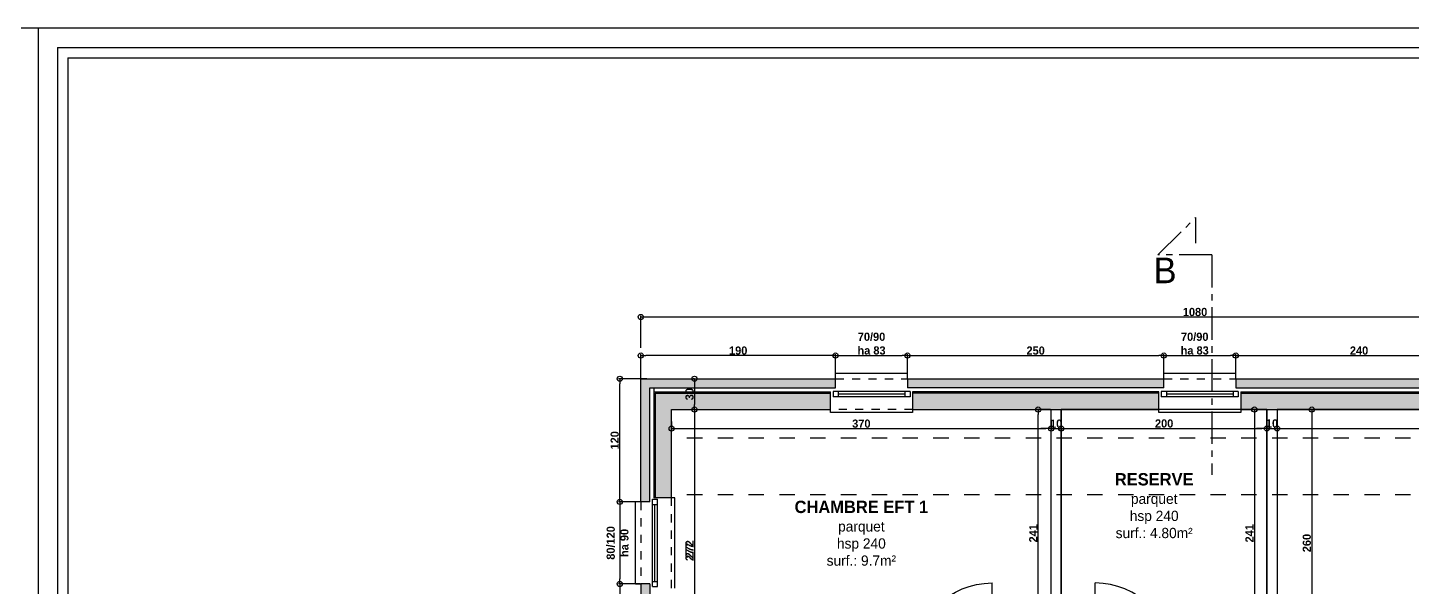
# Model space of a CAD drawing. Header units: millimetres. Extents: x -44462 to 306987, y -116160 to 12874.
# Drawn here: x -8927 to -7578, y -55968 to -55423 of the extents above; entities that cross this region are included whole.
import ezdxf

# ---------------------------------------------------------------- set-up
doc = ezdxf.new("R2010")
doc.units = ezdxf.units.MM
doc.header["$PDMODE"] = 35
doc.header["$PDSIZE"] = 10
doc.linetypes.add('AXES', pattern=[50.8, 31.75, -6.35, 6.35, -6.35])
doc.linetypes.add('TRAIT_4', pattern=[20, 10, -10])
for name, color, linetype in [('AVP_HACHURES', 8, 'Continuous'), ('BLANC', 7, 'Continuous'), ('chassis fen.portes', 1, 'Continuous'), ('COTES', 1, 'Continuous'), ('COULEUR 8', 8, 'Continuous'), ('CYAN', 4, 'Continuous'), ('JAUNE', 2, 'Continuous'), ('MURS', 7, 'Continuous'), ('ROUGE', 1, 'Continuous'), ('TEXTE', 1, 'Continuous')]:
    doc.layers.add(name, color=color, linetype=linetype)
doc.layers.add('SURFACE', color=5, linetype='Continuous', plot=False)
doc.styles.add('century', font='GOTHIC.TTF', dxfattribs={"height": 12})
doc.styles.add('CENTURY GOTHIC', font='GOTHIC.TTF')
doc.styles.add('Century Gothic Gras', font='GOTHICB.TTF')
doc.dimstyles.new('1-50', dxfattribs={"dimtxt": 8, "dimasz": 5, "dimexe": 1.25, "dimexo": 0.625, "dimtad": 1, "dimdec": 0, "dimtxsty": 'Century Gothic Gras', "dimblk": 'ORIGIN', "dimcen": 5, "dimclrd": 8, "dimclre": 5, "dimclrt": 6, "dimadec": 0, "dimazin": 0, "dimtfac": 1, "dimtdec": 0, "dimtmove": 0, "dimatfit": 3, "dimfxl": 0, "dimarcsym": 0})

# ---------------------------------------------------------------- blocks, each defined once
blk = doc.blocks.new('_Origin')
at = {"color": 0, "linetype": 'Continuous', "lineweight": -2}
blk.add_line((0, 0), (-1, 0), dxfattribs=at)
blk.add_circle((0, 0), 0.5, dxfattribs=at)
blk = doc.blocks.new('*D284')
at = {"layer": 'COTES', "color": 5, "lineweight": -2}
for p, q in [((-7930.4, -55805.2), (-7930.4, -55815)), ((-7920.4, -55805.2), (-7920.4, -55815))]:
    blk.add_line(p, q, dxfattribs=at)
at = {"layer": 'COTES', "color": 8, "lineweight": -2}
for p, q in [((-7935.4, -55813.8), (-7940.4, -55813.8)), ((-7930.4, -55813.8), (-7920.4, -55813.8)), ((-7915.4, -55813.8), (-7910.4, -55813.8))]:
    blk.add_line(p, q, dxfattribs=at)
at = {"layer": 'Defpoints', "color": 0}
for p in [(-7930.4, -55804.6), (-7920.4, -55804.6), (-7920.4, -55813.8)]:
    blk.add_point(p, dxfattribs=at)
at = {"layer": 'COTES', "color": 8, "lineweight": -2, "xscale": 5, "yscale": 5, "zscale": 5}
blk.add_blockref('_Origin', (-7930.4, -55813.8), dxfattribs=at)
at = {"layer": 'COTES', "color": 8, "lineweight": -2, "xscale": 5, "yscale": 5, "zscale": 5, "rotation": 180}
blk.add_blockref('_Origin', (-7920.4, -55813.8), dxfattribs=at)
at = {"layer": 'COTES', "color": 6, "insert": (-7925.4, -55809), "char_height": 8, "attachment_point": 5, "style": 'Century Gothic Gras'}
blk.add_mtext('10', dxfattribs=at)
blk = doc.blocks.new('*D285')
at = {"layer": 'COTES', "color": 5, "lineweight": -2}
for p, q in [((-7720.1, -55802.1), (-7720.1, -55814.9)), ((-7710.1, -55802.1), (-7710.1, -55814.9))]:
    blk.add_line(p, q, dxfattribs=at)
at = {"layer": 'COTES', "color": 8, "lineweight": -2}
for p, q in [((-7725.1, -55813.7), (-7730.1, -55813.7)), ((-7720.1, -55813.7), (-7710.1, -55813.7)), ((-7705.1, -55813.7), (-7700.1, -55813.7))]:
    blk.add_line(p, q, dxfattribs=at)
at = {"layer": 'Defpoints', "color": 0}
for p in [(-7720.1, -55801.4), (-7710.1, -55801.4), (-7710.1, -55813.7)]:
    blk.add_point(p, dxfattribs=at)
at = {"layer": 'COTES', "color": 8, "lineweight": -2, "xscale": 5, "yscale": 5, "zscale": 5}
blk.add_blockref('_Origin', (-7720.1, -55813.7), dxfattribs=at)
at = {"layer": 'COTES', "color": 8, "lineweight": -2, "xscale": 5, "yscale": 5, "zscale": 5, "rotation": 180}
blk.add_blockref('_Origin', (-7710.1, -55813.7), dxfattribs=at)
at = {"layer": 'COTES', "color": 6, "insert": (-7715.1, -55808.8), "char_height": 8, "attachment_point": 5, "style": 'Century Gothic Gras'}
blk.add_mtext('10', dxfattribs=at)
blk = doc.blocks.new('*D286')
at = {"layer": 'COTES', "color": 5, "lineweight": -2}
for p, q in [((-8285, -55795.2), (-8276.6, -55795.2)), ((-8285, -56067.6), (-8276.6, -56067.6))]:
    blk.add_line(p, q, dxfattribs=at)
at = {"layer": 'COTES', "color": 8, "lineweight": -2}
blk.add_line((-8277.8, -55800.2), (-8277.8, -56062.6), dxfattribs=at)
at = {"layer": 'Defpoints', "color": 0}
for p in [(-8285.6, -55795.2), (-8285.6, -56067.6), (-8277.8, -56067.6)]:
    blk.add_point(p, dxfattribs=at)
at = {"layer": 'COTES', "color": 8, "lineweight": -2, "xscale": 5, "yscale": 5, "zscale": 5}
for p, rotation in [((-8277.8, -55795.2), 90), ((-8277.8, -56067.6), 270)]:
    blk.add_blockref('_Origin', p, dxfattribs=dict(at, rotation=rotation))
at = {"layer": 'COTES', "color": 6, "insert": (-8282.6, -55931.4), "char_height": 8, "attachment_point": 5, "rotation": 90, "style": 'Century Gothic Gras'}
blk.add_mtext('272', dxfattribs=at)
blk = doc.blocks.new('A$C1BC9630A')
at = {"color": 2}
blk.add_line((-3.5, 3.5), (-3.5, 96.5), dxfattribs=at)
at = {"color": 1}
blk.add_line((-3.5, 3.5), (-96.5, 3.5), dxfattribs=at)
at = {"color": 2}
blk.add_arc((-3.5, 3.5), 93, 90, 180, dxfattribs=at)
blk = doc.blocks.new('*D267')
at = {"layer": 'COTES', "color": 5, "lineweight": -2}
for p, q in [((-8330.7, -55885.2), (-8351.9, -55885.2)), ((-8330.7, -55965.2), (-8351.9, -55965.2))]:
    blk.add_line(p, q, dxfattribs=at)
at = {"layer": 'COTES', "color": 8, "lineweight": -2}
blk.add_line((-8350.6, -55890.2), (-8350.6, -55960.2), dxfattribs=at)
at = {"layer": 'Defpoints', "color": 0}
for p in [(-8330.1, -55885.2), (-8350.6, -55965.2), (-8330.1, -55965.2)]:
    blk.add_point(p, dxfattribs=at)
at = {"layer": 'COTES', "color": 8, "lineweight": -2, "xscale": 5, "yscale": 5, "zscale": 5}
for p, rotation in [((-8350.6, -55885.2), 90), ((-8350.6, -55965.2), 270)]:
    blk.add_blockref('_Origin', p, dxfattribs=dict(at, rotation=rotation))
at = {"layer": 'COTES', "color": 6, "insert": (-8352.7, -55925.2), "char_height": 8, "attachment_point": 5, "rotation": 90, "style": 'Century Gothic Gras'}
blk.add_mtext('80/120\\Pha 90', dxfattribs=at)
blk = doc.blocks.new('*D403')
at = {"layer": 'COTES', "color": 5, "lineweight": -2}
for p, q in [((-8070.3, -55764.6), (-8070.3, -55741.4)), ((-7820.5, -55764.6), (-7820.5, -55741.4))]:
    blk.add_line(p, q, dxfattribs=at)
at = {"layer": 'COTES', "color": 8, "lineweight": -2}
blk.add_line((-8065.3, -55742.6), (-7825.5, -55742.6), dxfattribs=at)
at = {"layer": 'Defpoints', "color": 0}
for p in [(-7820.5, -55742.6), (-8070.3, -55765.2), (-7820.5, -55765.2)]:
    blk.add_point(p, dxfattribs=at)
at = {"layer": 'COTES', "color": 8, "lineweight": -2, "xscale": 5, "yscale": 5, "zscale": 5, "rotation": 180}
blk.add_blockref('_Origin', (-8070.3, -55742.6), dxfattribs=at)
at = {"layer": 'COTES', "color": 8, "lineweight": -2, "xscale": 5, "yscale": 5, "zscale": 5}
blk.add_blockref('_Origin', (-7820.5, -55742.6), dxfattribs=at)
at = {"layer": 'COTES', "color": 6, "insert": (-7945.4, -55737.8), "char_height": 8, "attachment_point": 5, "style": 'Century Gothic Gras'}
blk.add_mtext('250', dxfattribs=at)
blk = doc.blocks.new('*D404')
at = {"layer": 'COTES', "color": 5, "lineweight": -2}
for p, q in [((-8330.7, -55965.2), (-8351.9, -55965.2)), ((-8335.7, -56275.2), (-8351.9, -56275.2))]:
    blk.add_line(p, q, dxfattribs=at)
at = {"layer": 'COTES', "color": 8, "lineweight": -2}
blk.add_line((-8350.6, -55970.2), (-8350.6, -56270.2), dxfattribs=at)
at = {"layer": 'Defpoints', "color": 0}
for p in [(-8330.1, -55965.2), (-8350.6, -56275.2), (-8335.1, -56275.2)]:
    blk.add_point(p, dxfattribs=at)
at = {"layer": 'COTES', "color": 8, "lineweight": -2, "xscale": 5, "yscale": 5, "zscale": 5}
for p, rotation in [((-8350.6, -55965.2), 90), ((-8350.6, -56275.2), 270)]:
    blk.add_blockref('_Origin', p, dxfattribs=dict(at, rotation=rotation))
at = {"layer": 'COTES', "color": 6, "insert": (-8355.5, -56120.2), "char_height": 8, "attachment_point": 5, "rotation": 90, "style": 'Century Gothic Gras'}
blk.add_mtext('310', dxfattribs=at)
blk = doc.blocks.new('*D407')
at = {"layer": 'COTES', "color": 5, "lineweight": -2}
for p, q in [((-7750.5, -55764.6), (-7750.5, -55741.4)), ((-7510.1, -55764.6), (-7510.1, -55741.4))]:
    blk.add_line(p, q, dxfattribs=at)
at = {"layer": 'COTES', "color": 8, "lineweight": -2}
blk.add_line((-7745.5, -55742.6), (-7515.1, -55742.6), dxfattribs=at)
at = {"layer": 'Defpoints', "color": 0}
for p in [(-7510.1, -55742.6), (-7750.5, -55765.2), (-7510.1, -55765.2)]:
    blk.add_point(p, dxfattribs=at)
at = {"layer": 'COTES', "color": 8, "lineweight": -2, "xscale": 5, "yscale": 5, "zscale": 5, "rotation": 180}
blk.add_blockref('_Origin', (-7750.5, -55742.6), dxfattribs=at)
at = {"layer": 'COTES', "color": 8, "lineweight": -2, "xscale": 5, "yscale": 5, "zscale": 5}
blk.add_blockref('_Origin', (-7510.1, -55742.6), dxfattribs=at)
at = {"layer": 'COTES', "color": 6, "insert": (-7630.3, -55737.8), "char_height": 8, "attachment_point": 5, "style": 'Century Gothic Gras'}
blk.add_mtext('240', dxfattribs=at)
blk = doc.blocks.new('*D408')
at = {"layer": 'COTES', "color": 5, "lineweight": -2}
for p, q in [((-7820.5, -55764.6), (-7820.5, -55741.4)), ((-7750.5, -55764.6), (-7750.5, -55741.4))]:
    blk.add_line(p, q, dxfattribs=at)
at = {"layer": 'COTES', "color": 8, "lineweight": -2}
blk.add_line((-7815.5, -55742.6), (-7755.5, -55742.6), dxfattribs=at)
at = {"layer": 'Defpoints', "color": 0}
for p in [(-7750.5, -55742.6), (-7820.5, -55765.2), (-7750.5, -55765.2)]:
    blk.add_point(p, dxfattribs=at)
at = {"layer": 'COTES', "color": 8, "lineweight": -2, "xscale": 5, "yscale": 5, "zscale": 5, "rotation": 180}
blk.add_blockref('_Origin', (-7820.5, -55742.6), dxfattribs=at)
at = {"layer": 'COTES', "color": 8, "lineweight": -2, "xscale": 5, "yscale": 5, "zscale": 5}
blk.add_blockref('_Origin', (-7750.5, -55742.6), dxfattribs=at)
at = {"layer": 'COTES', "color": 6, "insert": (-7790.4, -55731), "char_height": 8, "attachment_point": 5, "style": 'Century Gothic Gras'}
blk.add_mtext('70/90\\Pha 83', dxfattribs=at)
blk = doc.blocks.new('*D265')
at = {"layer": 'COTES', "color": 5, "lineweight": -2}
for p, q in [((-8330.1, -55764.6), (-8330.1, -55741.4)), ((-8140.3, -55769), (-8140.3, -55741.4))]:
    blk.add_line(p, q, dxfattribs=at)
at = {"layer": 'COTES', "color": 8, "lineweight": -2}
blk.add_line((-8145.3, -55742.6), (-8325.1, -55742.6), dxfattribs=at)
at = {"layer": 'Defpoints', "color": 0}
for p in [(-8330.1, -55742.6), (-8330.1, -55765.2), (-8140.3, -55769.6)]:
    blk.add_point(p, dxfattribs=at)
at = {"layer": 'COTES', "color": 8, "lineweight": -2, "xscale": 5, "yscale": 5, "zscale": 5, "rotation": 180}
blk.add_blockref('_Origin', (-8330.1, -55742.6), dxfattribs=at)
at = {"layer": 'COTES', "color": 8, "lineweight": -2, "xscale": 5, "yscale": 5, "zscale": 5}
blk.add_blockref('_Origin', (-8140.3, -55742.6), dxfattribs=at)
at = {"layer": 'COTES', "color": 6, "insert": (-8235.2, -55737.8), "char_height": 8, "attachment_point": 5, "style": 'Century Gothic Gras'}
blk.add_mtext('190', dxfattribs=at)
blk = doc.blocks.new('*D237')
at = {"layer": 'COTES', "color": 5, "lineweight": -2}
for p, q in [((-8277.8, -55765.2), (-8279.1, -55765.2)), ((-8277.8, -55795.2), (-8279.1, -55795.2))]:
    blk.add_line(p, q, dxfattribs=at)
at = {"layer": 'COTES', "color": 8, "lineweight": -2}
blk.add_line((-8277.8, -55770.2), (-8277.8, -55790.2), dxfattribs=at)
at = {"layer": 'Defpoints', "color": 0}
for p in [(-8277.8, -55765.2), (-8277.8, -55795.2), (-8277.8, -55795.2)]:
    blk.add_point(p, dxfattribs=at)
at = {"layer": 'COTES', "color": 8, "lineweight": -2, "xscale": 5, "yscale": 5, "zscale": 5}
for p, rotation in [((-8277.8, -55765.2), 90), ((-8277.8, -55795.2), 270)]:
    blk.add_blockref('_Origin', p, dxfattribs=dict(at, rotation=rotation))
at = {"layer": 'COTES', "color": 6, "insert": (-8282.6, -55780.2), "char_height": 8, "attachment_point": 5, "rotation": 90, "style": 'Century Gothic Gras'}
blk.add_mtext('30', dxfattribs=at)
blk = doc.blocks.new('*D239')
at = {"layer": 'COTES', "color": 5, "lineweight": -2}
for p, q in [((-7920.4, -55795.8), (-7920.4, -55814.9)), ((-7720.1, -55795.8), (-7720.1, -55814.9))]:
    blk.add_line(p, q, dxfattribs=at)
at = {"layer": 'COTES', "color": 8, "lineweight": -2}
blk.add_line((-7915.4, -55813.7), (-7725.1, -55813.7), dxfattribs=at)
at = {"layer": 'Defpoints', "color": 0}
for p in [(-7920.4, -55795.2), (-7720.1, -55795.2), (-7720.1, -55813.7)]:
    blk.add_point(p, dxfattribs=at)
at = {"layer": 'COTES', "color": 8, "lineweight": -2, "xscale": 5, "yscale": 5, "zscale": 5, "rotation": 180}
blk.add_blockref('_Origin', (-7920.4, -55813.7), dxfattribs=at)
at = {"layer": 'COTES', "color": 8, "lineweight": -2, "xscale": 5, "yscale": 5, "zscale": 5}
blk.add_blockref('_Origin', (-7720.1, -55813.7), dxfattribs=at)
at = {"layer": 'COTES', "color": 6, "insert": (-7820.2, -55808.8), "char_height": 8, "attachment_point": 5, "style": 'Century Gothic Gras'}
blk.add_mtext('200', dxfattribs=at)
blk = doc.blocks.new('*D341')
at = {"layer": 'COTES', "color": 5, "lineweight": -2}
for p, q in [((-8140.3, -55764.6), (-8140.3, -55741.4)), ((-8070.3, -55764.6), (-8070.3, -55741.4))]:
    blk.add_line(p, q, dxfattribs=at)
at = {"layer": 'COTES', "color": 8, "lineweight": -2}
blk.add_line((-8135.3, -55742.6), (-8075.3, -55742.6), dxfattribs=at)
at = {"layer": 'Defpoints', "color": 0}
for p in [(-8070.3, -55742.6), (-8140.3, -55765.2), (-8070.3, -55765.2)]:
    blk.add_point(p, dxfattribs=at)
at = {"layer": 'COTES', "color": 8, "lineweight": -2, "xscale": 5, "yscale": 5, "zscale": 5, "rotation": 180}
blk.add_blockref('_Origin', (-8140.3, -55742.6), dxfattribs=at)
at = {"layer": 'COTES', "color": 8, "lineweight": -2, "xscale": 5, "yscale": 5, "zscale": 5}
blk.add_blockref('_Origin', (-8070.3, -55742.6), dxfattribs=at)
at = {"layer": 'COTES', "color": 6, "insert": (-8105.3, -55731), "char_height": 8, "attachment_point": 5, "style": 'Century Gothic Gras'}
blk.add_mtext('70/90\\Pha 83', dxfattribs=at)
blk = doc.blocks.new('*D242')
at = {"layer": 'COTES', "color": 5, "lineweight": -2}
for p, q in [((-8300.1, -55806.7), (-8300.1, -55815)), ((-7930.4, -55806.7), (-7930.4, -55815))]:
    blk.add_line(p, q, dxfattribs=at)
at = {"layer": 'COTES', "color": 8, "lineweight": -2}
blk.add_line((-8295.1, -55813.8), (-7935.4, -55813.8), dxfattribs=at)
at = {"layer": 'Defpoints', "color": 0}
for p in [(-8300.1, -55806), (-7930.4, -55806), (-7930.4, -55813.8)]:
    blk.add_point(p, dxfattribs=at)
at = {"layer": 'COTES', "color": 8, "lineweight": -2, "xscale": 5, "yscale": 5, "zscale": 5, "rotation": 180}
blk.add_blockref('_Origin', (-8300.1, -55813.8), dxfattribs=at)
at = {"layer": 'COTES', "color": 8, "lineweight": -2, "xscale": 5, "yscale": 5, "zscale": 5}
blk.add_blockref('_Origin', (-7930.4, -55813.8), dxfattribs=at)
at = {"layer": 'COTES', "color": 6, "insert": (-8115.2, -55809), "char_height": 8, "attachment_point": 5, "style": 'Century Gothic Gras'}
blk.add_mtext('370', dxfattribs=at)
blk = doc.blocks.new('*D347')
at = {"layer": 'COTES', "color": 5, "lineweight": -2}
for p, q in [((-7930.4, -55805.2), (-7930.4, -55815)), ((-7920.4, -55805.2), (-7920.4, -55815))]:
    blk.add_line(p, q, dxfattribs=at)
at = {"layer": 'COTES', "color": 8, "lineweight": -2}
for p, q in [((-7935.4, -55813.8), (-7940.4, -55813.8)), ((-7930.4, -55813.8), (-7920.4, -55813.8)), ((-7915.4, -55813.8), (-7910.4, -55813.8))]:
    blk.add_line(p, q, dxfattribs=at)
at = {"layer": 'Defpoints', "color": 0}
for p in [(-7930.4, -55804.6), (-7920.4, -55804.6), (-7920.4, -55813.8)]:
    blk.add_point(p, dxfattribs=at)
at = {"layer": 'COTES', "color": 8, "lineweight": -2, "xscale": 5, "yscale": 5, "zscale": 5}
blk.add_blockref('_Origin', (-7930.4, -55813.8), dxfattribs=at)
at = {"layer": 'COTES', "color": 8, "lineweight": -2, "xscale": 5, "yscale": 5, "zscale": 5, "rotation": 180}
blk.add_blockref('_Origin', (-7920.4, -55813.8), dxfattribs=at)
at = {"layer": 'COTES', "color": 6, "insert": (-7925.4, -55809), "char_height": 8, "attachment_point": 5, "style": 'Century Gothic Gras'}
blk.add_mtext('10', dxfattribs=at)
blk = doc.blocks.new('*D348')
at = {"layer": 'COTES', "color": 5, "lineweight": -2}
for p, q in [((-7720.1, -55802.1), (-7720.1, -55814.9)), ((-7710.1, -55802.1), (-7710.1, -55814.9))]:
    blk.add_line(p, q, dxfattribs=at)
at = {"layer": 'COTES', "color": 8, "lineweight": -2}
for p, q in [((-7725.1, -55813.7), (-7730.1, -55813.7)), ((-7720.1, -55813.7), (-7710.1, -55813.7)), ((-7705.1, -55813.7), (-7700.1, -55813.7))]:
    blk.add_line(p, q, dxfattribs=at)
at = {"layer": 'Defpoints', "color": 0}
for p in [(-7720.1, -55801.4), (-7710.1, -55801.4), (-7710.1, -55813.7)]:
    blk.add_point(p, dxfattribs=at)
at = {"layer": 'COTES', "color": 8, "lineweight": -2, "xscale": 5, "yscale": 5, "zscale": 5}
blk.add_blockref('_Origin', (-7720.1, -55813.7), dxfattribs=at)
at = {"layer": 'COTES', "color": 8, "lineweight": -2, "xscale": 5, "yscale": 5, "zscale": 5, "rotation": 180}
blk.add_blockref('_Origin', (-7710.1, -55813.7), dxfattribs=at)
at = {"layer": 'COTES', "color": 6, "insert": (-7715.1, -55808.8), "char_height": 8, "attachment_point": 5, "style": 'Century Gothic Gras'}
blk.add_mtext('10', dxfattribs=at)
blk = doc.blocks.new('*D349')
at = {"layer": 'COTES', "color": 5, "lineweight": -2}
for p, q in [((-7710.1, -55813.7), (-7710.1, -55812.4)), ((-7280.1, -55813.7), (-7280.1, -55812.4))]:
    blk.add_line(p, q, dxfattribs=at)
at = {"layer": 'COTES', "color": 8, "lineweight": -2}
blk.add_line((-7705.1, -55813.7), (-7285.1, -55813.7), dxfattribs=at)
at = {"layer": 'Defpoints', "color": 0}
for p in [(-7710.1, -55813.8), (-7280.1, -55813.7), (-7280.1, -55813.8)]:
    blk.add_point(p, dxfattribs=at)
at = {"layer": 'COTES', "color": 8, "lineweight": -2, "xscale": 5, "yscale": 5, "zscale": 5, "rotation": 180}
blk.add_blockref('_Origin', (-7710.1, -55813.7), dxfattribs=at)
at = {"layer": 'COTES', "color": 8, "lineweight": -2, "xscale": 5, "yscale": 5, "zscale": 5}
blk.add_blockref('_Origin', (-7280.1, -55813.7), dxfattribs=at)
at = {"layer": 'COTES', "color": 6, "insert": (-7475.1, -55804), "char_height": 8, "attachment_point": 5, "style": 'Century Gothic Gras'}
blk.add_mtext('430', dxfattribs=at)
blk = doc.blocks.new('*D243')
at = {"layer": 'COTES', "color": 5, "lineweight": -2}
for p, q in [((-8285, -55795.2), (-8276.6, -55795.2)), ((-8285, -56072.6), (-8276.6, -56072.6))]:
    blk.add_line(p, q, dxfattribs=at)
at = {"layer": 'COTES', "color": 8, "lineweight": -2}
blk.add_line((-8277.8, -55800.2), (-8277.8, -56067.6), dxfattribs=at)
at = {"layer": 'Defpoints', "color": 0}
for p in [(-8285.6, -55795.2), (-8285.6, -56072.6), (-8277.8, -56072.6)]:
    blk.add_point(p, dxfattribs=at)
at = {"layer": 'COTES', "color": 8, "lineweight": -2, "xscale": 5, "yscale": 5, "zscale": 5}
for p, rotation in [((-8277.8, -55795.2), 90), ((-8277.8, -56072.6), 270)]:
    blk.add_blockref('_Origin', p, dxfattribs=dict(at, rotation=rotation))
at = {"layer": 'COTES', "color": 6, "insert": (-8282.6, -55933.9), "char_height": 8, "attachment_point": 5, "rotation": 90, "style": 'Century Gothic Gras'}
blk.add_mtext('277', dxfattribs=at)
blk = doc.blocks.new('*D362')
at = {"layer": 'COTES', "color": 5, "lineweight": -2}
for p, q in [((-7732.3, -55795.2), (-7731.1, -55795.2)), ((-7732.3, -56036.4), (-7731.1, -56036.4))]:
    blk.add_line(p, q, dxfattribs=at)
at = {"layer": 'COTES', "color": 8, "lineweight": -2}
blk.add_line((-7732.3, -55800.2), (-7732.3, -56031.4), dxfattribs=at)
at = {"layer": 'Defpoints', "color": 0}
for p in [(-7732.8, -55795.2), (-7732.8, -56036.4), (-7732.3, -56036.4)]:
    blk.add_point(p, dxfattribs=at)
at = {"layer": 'COTES', "color": 8, "lineweight": -2, "xscale": 5, "yscale": 5, "zscale": 5}
for p, rotation in [((-7732.3, -55795.2), 90), ((-7732.3, -56036.4), 270)]:
    blk.add_blockref('_Origin', p, dxfattribs=dict(at, rotation=rotation))
at = {"layer": 'COTES', "color": 6, "insert": (-7737.1, -55915.8), "char_height": 8, "attachment_point": 5, "rotation": 90, "style": 'Century Gothic Gras'}
blk.add_mtext('241', dxfattribs=at)
blk = doc.blocks.new('*D309')
at = {"layer": 'COULEUR 8', "color": 5, "lineweight": -2}
for p, q in [((-8330.1, -55735), (-8330.1, -55703.8)), ((-7250.1, -55735), (-7250.1, -55703.8))]:
    blk.add_line(p, q, dxfattribs=at)
at = {"layer": 'COULEUR 8', "color": 8, "lineweight": -2}
blk.add_line((-8325.1, -55705), (-7255.1, -55705), dxfattribs=at)
at = {"layer": 'Defpoints', "color": 0}
for p in [(-7250.1, -55705), (-8330.1, -55765.2), (-7250.1, -55773.9)]:
    blk.add_point(p, dxfattribs=at)
at = {"layer": 'COULEUR 8', "color": 8, "lineweight": -2, "xscale": 5, "yscale": 5, "zscale": 5, "rotation": 180}
blk.add_blockref('_Origin', (-8330.1, -55705), dxfattribs=at)
at = {"layer": 'COULEUR 8', "color": 8, "lineweight": -2, "xscale": 5, "yscale": 5, "zscale": 5}
blk.add_blockref('_Origin', (-7250.1, -55705), dxfattribs=at)
at = {"layer": 'COULEUR 8', "color": 6, "insert": (-7790.1, -55700.2), "char_height": 8, "attachment_point": 5, "style": 'Century Gothic Gras'}
blk.add_mtext('1080', dxfattribs=at)
blk = doc.blocks.new('*D310')
at = {"layer": 'COULEUR 8', "color": 5, "lineweight": -2}
for p, q in [((-7931, -55795.2), (-7944.3, -55795.2)), ((-7931, -56036.4), (-7944.3, -56036.4))]:
    blk.add_line(p, q, dxfattribs=at)
at = {"layer": 'COULEUR 8', "color": 8, "lineweight": -2}
blk.add_line((-7943, -56031.4), (-7943, -55800.2), dxfattribs=at)
at = {"layer": 'Defpoints', "color": 0}
for p in [(-7943, -55795.2), (-7930.4, -55795.2), (-7930.4, -56036.4)]:
    blk.add_point(p, dxfattribs=at)
at = {"layer": 'COULEUR 8', "color": 8, "lineweight": -2, "xscale": 5, "yscale": 5, "zscale": 5}
for p, rotation in [((-7943, -55795.2), 90), ((-7943, -56036.4), 270)]:
    blk.add_blockref('_Origin', p, dxfattribs=dict(at, rotation=rotation))
at = {"layer": 'COULEUR 8', "color": 6, "insert": (-7947.7, -55915.8), "char_height": 8, "attachment_point": 5, "rotation": 90, "style": 'Century Gothic Gras'}
blk.add_mtext('241', dxfattribs=at)
blk = doc.blocks.new('*D318')
at = {"layer": 'COULEUR 8', "color": 5, "lineweight": -2}
for p, q in [((-7706.3, -55795.2), (-7675.1, -55795.2)), ((-7706.3, -56055.4), (-7675.1, -56055.4))]:
    blk.add_line(p, q, dxfattribs=at)
at = {"layer": 'COULEUR 8', "color": 8, "lineweight": -2}
blk.add_line((-7676.3, -55800.2), (-7676.3, -56050.4), dxfattribs=at)
at = {"layer": 'Defpoints', "color": 0}
for p in [(-7710.1, -55795.2), (-7710.1, -56055.4), (-7676.3, -56055.4)]:
    blk.add_point(p, dxfattribs=at)
at = {"layer": 'COULEUR 8', "color": 8, "lineweight": -2, "xscale": 5, "yscale": 5, "zscale": 5}
for p, rotation in [((-7676.3, -55795.2), 90), ((-7676.3, -56055.4), 270)]:
    blk.add_blockref('_Origin', p, dxfattribs=dict(at, rotation=rotation))
at = {"layer": 'COULEUR 8', "color": 6, "insert": (-7681.2, -55925.3), "char_height": 8, "attachment_point": 5, "rotation": 90, "style": 'Century Gothic Gras'}
blk.add_mtext('260', dxfattribs=at)
blk = doc.blocks.new('*D290')
at = {"layer": 'COULEUR 8', "color": 5, "lineweight": -2}
for p, q in [((-8324.2, -55765.2), (-8351.9, -55765.2)), ((-8324.2, -55885.2), (-8351.9, -55885.2))]:
    blk.add_line(p, q, dxfattribs=at)
at = {"layer": 'COULEUR 8', "color": 8, "lineweight": -2}
blk.add_line((-8350.6, -55880.2), (-8350.6, -55770.2), dxfattribs=at)
at = {"layer": 'Defpoints', "color": 0}
for p in [(-8350.6, -55765.2), (-8323.5, -55765.2), (-8323.5, -55885.2)]:
    blk.add_point(p, dxfattribs=at)
at = {"layer": 'COULEUR 8', "color": 8, "lineweight": -2, "xscale": 5, "yscale": 5, "zscale": 5}
for p, rotation in [((-8350.6, -55765.2), 90), ((-8350.6, -55885.2), 270)]:
    blk.add_blockref('_Origin', p, dxfattribs=dict(at, rotation=rotation))
at = {"layer": 'COULEUR 8', "color": 6, "insert": (-8355.5, -55825.2), "char_height": 8, "attachment_point": 5, "rotation": 90, "style": 'Century Gothic Gras'}
blk.add_mtext('120', dxfattribs=at)
blk = doc.blocks.new('PETIT CARTOUCHE_HOR')
at = {"color": 1}
for p, q in [((-2100, 1485), (0, 1485)), ((-2100, 1485), (-2100, 10)), ((0, 1485), (0, 0))]:
    blk.add_line(p, q, dxfattribs=at)
at = {"layer": 'chassis fen.portes', "color": 2, "linetype": 'Continuous'}
for q in [(-2081.3, 18), (-20.5, 1465.7)]:
    blk.add_line((-2081.3, 1465.7), q, dxfattribs=at)
at = {"layer": 'chassis fen.portes', "color": 5, "linetype": 'Continuous'}
for q in [(-2071.3, 28), (-30.5, 1455.7)]:
    blk.add_line((-2071.3, 1455.7), q, dxfattribs=at)
at = {"layer": 'chassis fen.portes', "color": 1, "linetype": 'Continuous'}
blk.add_line((-2100, 1420), (-2100, 0), dxfattribs=at)
at = {"style": 'CENTURY GOTHIC'}
for tag, p, height in [('DATE', (-210.2, 171.4), 20), ('DOSSIERN°', (-210.2, 111.5), 20), ('COMMENTAIRE', (-210.2, 95.4), 12), ('COMMENTAIRESUITE', (-210.2, 79.7), 12), ('FEUILLEN°', (-222, 32.7), 20), ('TOTALFEUILLES', (-181.6, 32.7), 20), ('ÉCH.', (-103.2, 32.7), 12)]:
    blk.add_attdef(tag, p, '', height=height, dxfattribs=at)

msp = doc.modelspace()

# ---------------------------------------------------------------- hatches: boundary and pattern name
for points in [[(-8140.3, -55765.2), (-8330.1, -55765.2), (-8330.1, -55885.2), (-8321.3, -55885.2), (-8321.3, -55774), (-8140.3, -55774)], [(-8321.3, -55965.2), (-8330.1, -55965.2), (-8330.1, -56275.2), (-8321.3, -56275.2)]]:
    msp.add_hatch(color=254).paths.add_polyline_path(points)
h = msp.add_hatch(color=254)
h.paths.add_polyline_path([(-7820.5, -55765.2), (-8070.3, -55765.2), (-8070.3, -55774), (-7820.5, -55774)])
h.paths.add_polyline_path([(-7510.1, -55765.2), (-7750.5, -55765.2), (-7750.5, -55774), (-7510.1, -55774)])
h.paths.add_polyline_path([(-7250.1, -55765.2), (-7440.1, -55765.2), (-7440.1, -55774), (-7258.9, -55774), (-7258.9, -55875.2), (-7250.1, -55875.2)])
at = {"layer": 'COULEUR 8'}
h = msp.add_hatch(color=253, dxfattribs=at)
h.paths.add_polyline_path([(-8145.3, -55779.3), (-8316, -55779.3), (-8316, -55881.2), (-8300.1, -55881.2), (-8300.1, -55795.2), (-8145.3, -55795.2)])
h.paths.add_polyline_path([(-7825.5, -55779.3), (-8065.3, -55779.3), (-8065.3, -55795.2), (-7825.5, -55795.2)])
h.paths.add_polyline_path([(-7515.1, -55779.3), (-7745.5, -55779.3), (-7745.5, -55795.2), (-7515.1, -55795.2)])
h.paths.add_polyline_path([(-7264.2, -55779.3), (-7435.1, -55779.3), (-7435.1, -55795.2), (-7280.1, -55795.2), (-7280.1, -55870.2), (-7264.2, -55870.2)])
h.paths.add_polyline_path([(-8288.9, -55788.1), (-8288.9, -55772.3), (-8276.4, -55772.3), (-8276.4, -55788.1)], flags=9)
h.paths.add_polyline_path([(-7273, -55802.7), (-7257.2, -55802.7), (-7257.2, -55815.2), (-7273, -55815.2)], flags=9)
h.paths.add_polyline_path([(-7344.8, -55788.1), (-7344.8, -55772.3), (-7332.4, -55772.3), (-7332.4, -55788.1)], flags=9)

# ---------------------------------------------------------------- linework, layer by layer
at = {"layer": 'AVP_HACHURES', "color": 6, "linetype": 'AXES'}
for p, q in [((-7826.2, -55644.6), (-7789.7, -55608.2)), ((-7789.7, -55608.2), (-7789.7, -55633.1)), ((-7773.8, -55644.6), (-7826.2, -55644.6)), ((-7773.8, -55644.6), (-7773.8, -55858.9))]:
    msp.add_line(p, q, dxfattribs=at)
at = {"layer": 'BLANC'}
for p, q in [((-8330.1, -55765.2), (-8140.3, -55765.2)), ((-8330.1, -55885.2), (-8330.1, -55765.2)), ((-8140.3, -55774), (-8140.3, -55765.2)), ((-8070.3, -55765.2), (-7820.5, -55765.2)), ((-8070.3, -55765.2), (-8070.3, -55774)), ((-7820.5, -55774), (-7820.5, -55765.2)), ((-7750.5, -55765.2), (-7510.1, -55765.2)), ((-7750.5, -55765.2), (-7750.5, -55774)), ((-8145.3, -55795.2), (-8145.3, -55777.8)), ((-8065.3, -55777.8), (-8065.3, -55795.2)), ((-7825.5, -55795.2), (-7825.5, -55777.8)), ((-7745.5, -55777.8), (-7745.5, -55795.2)), ((-8300.1, -55795.2), (-8145.3, -55795.2)), ((-8300.1, -55881.2), (-8300.1, -55795.2)), ((-8065.3, -55795.2), (-7825.5, -55795.2)), ((-7930.4, -56036.4), (-7930.4, -55795.2)), ((-7920.4, -56036.4), (-7920.4, -55795.2)), ((-7745.5, -55795.2), (-7515.1, -55795.2)), ((-7720.1, -55795.2), (-7720.1, -55982.6)), ((-7710.1, -55795.2), (-7710.1, -56055.4)), ((-8321.3, -55885.2), (-8330.1, -55885.2)), ((-8300.1, -55881.2), (-8317.5, -55881.2)), ((-8321.3, -55965.2), (-8330.1, -55965.2)), ((-8330.1, -55965.2), (-8330.1, -56275.2))]:
    msp.add_line(p, q, dxfattribs=at)
at = {"layer": 'COULEUR 8', "linetype": 'TRAIT_4', "ltscale": 0.8}
for p, q in [((-8140.3, -55765.2), (-8070.3, -55765.2)), ((-7820.5, -55765.2), (-7750.5, -55765.2)), ((-8065.3, -55795.2), (-8145.3, -55795.2)), ((-7745.5, -55795.2), (-7825.5, -55795.2)), ((-8330.1, -55885.2), (-8330.1, -55965.2)), ((-8300.1, -55969.2), (-8300.1, -55881.2))]:
    msp.add_line(p, q, dxfattribs=at)
at = {"layer": 'COULEUR 8'}
for p, q in [((-8321.3, -55774), (-8140.3, -55774)), ((-8321.3, -55885.2), (-8321.3, -55774)), ((-8317.5, -55774), (-8317.5, -55881.2)), ((-8317.5, -55777.8), (-8145.3, -55777.8)), ((-8316, -55779.3), (-8145.3, -55779.3)), ((-8316, -55779.3), (-8316, -55881.2)), ((-7820.5, -55774), (-8070.3, -55774)), ((-7825.5, -55777.8), (-8065.3, -55777.8)), ((-7825.5, -55779.3), (-8065.3, -55779.3)), ((-7750.5, -55774), (-7510.1, -55774)), ((-7745.5, -55777.8), (-7515.1, -55777.8)), ((-7745.5, -55779.3), (-7515.1, -55779.3)), ((-8321.3, -55965.2), (-8321.3, -56275.2))]:
    msp.add_line(p, q, dxfattribs=at)
at = {"layer": 'CYAN'}
for p, q in [((-8072.8, -55780.2), (-8137.8, -55780.2)), ((-7753, -55780.2), (-7818, -55780.2)), ((-8316.3, -55962.7), (-8316.3, -55887.7))]:
    msp.add_line(p, q, dxfattribs=at)
at = {"layer": 'JAUNE'}
for p, q in [((-8067.8, -55777.7), (-8142.8, -55777.7)), ((-8142.8, -55777.7), (-8142.8, -55782.7)), ((-8067.8, -55782.7), (-8142.8, -55782.7)), ((-8137.8, -55777.7), (-8137.8, -55782.7)), ((-8072.8, -55777.7), (-8072.8, -55782.7)), ((-8067.8, -55777.7), (-8067.8, -55782.7)), ((-7748, -55777.7), (-7823, -55777.7)), ((-7823, -55777.7), (-7823, -55782.7)), ((-7748, -55782.7), (-7823, -55782.7)), ((-7818, -55777.7), (-7818, -55782.7)), ((-7753, -55777.7), (-7753, -55782.7)), ((-7748, -55777.7), (-7748, -55782.7)), ((-8318.8, -55967.7), (-8318.8, -55882.7)), ((-8318.8, -55882.7), (-8313.8, -55882.7)), ((-8318.8, -55887.7), (-8313.8, -55887.7)), ((-8313.8, -55967.7), (-8313.8, -55882.7)), ((-8318.8, -55962.7), (-8313.8, -55962.7)), ((-8318.8, -55967.7), (-8313.8, -55967.7))]:
    msp.add_line(p, q, dxfattribs=at)
at = {"layer": 'ROUGE'}
for p, q in [((-8070.3, -55760.2), (-8140.3, -55760.2)), ((-8140.3, -55765.2), (-8140.3, -55760.2)), ((-8070.3, -55765.2), (-8070.3, -55760.2)), ((-7820.5, -55765.2), (-7820.5, -55760.2)), ((-7750.5, -55760.2), (-7820.5, -55760.2)), ((-7750.5, -55765.2), (-7750.5, -55760.2)), ((-8145.3, -55798.2), (-8145.3, -55795.2)), ((-8065.3, -55795.2), (-8065.3, -55798.2)), ((-7825.5, -55798.2), (-7825.5, -55795.2)), ((-7745.5, -55795.2), (-7745.5, -55798.2)), ((-8065.3, -55798.2), (-8145.3, -55798.2)), ((-7745.5, -55798.2), (-7825.5, -55798.2)), ((-8335.1, -55965.2), (-8335.1, -55885.2)), ((-8330.1, -55885.2), (-8335.1, -55885.2)), ((-8297.1, -55881.2), (-8300.1, -55881.2)), ((-8297.1, -55969.2), (-8297.1, -55881.2)), ((-8335.1, -55965.2), (-8330.1, -55965.2))]:
    msp.add_line(p, q, dxfattribs=at)
at = {"layer": 'ROUGE', "linetype": 'TRAIT_4', "ltscale": 1.5}
for p, q in [((-7280.1, -55823.2), (-8300.1, -55823.2)), ((-7280.1, -55878.2), (-8300.1, -55878.2))]:
    msp.add_line(p, q, dxfattribs=at)
at = {"layer": 'SURFACE'}
for points in [[(-7720.1, -55795.2), (-7920.4, -55795.2), (-7920.4, -56036.4), (-7720.1, -56036.4)], [(-7280.1, -55795.2), (-7710.1, -55795.2), (-7710.1, -56150.6), (-7280.1, -56150.6)]]:
    msp.add_lwpolyline(points, close=True, dxfattribs=at)

# ---------------------------------------------------------------- block references
at = {"color": 1}
for p in [(-8917.2, -56908.1), (-6817.2, -56908.1)]:
    msp.add_blockref('PETIT CARTOUCHE_HOR', p, dxfattribs=at)
at = {"yscale": 0.8000000000010914}
for p, xscale, rotation in [((-7985.1, -56041.4), -0.8000000000010914, 90), ((-7890.1, -56041.4), 0.8000000000010914, 270)]:
    msp.add_blockref('A$C1BC9630A', p, dxfattribs=dict(at, xscale=xscale, rotation=rotation))

# ---------------------------------------------------------------- texts
at = {"layer": 'MURS', "color": 7, "linetype": 'Continuous', "insert": (-7830.4, -55647.1), "char_height": 25, "width": 155.794, "attachment_point": 1, "style": 'century'}
msp.add_mtext('B', dxfattribs=at)
at = {"layer": 'TEXTE', "color": 6, "char_height": 10, "attachment_point": 5, "style": 'CENTURY GOTHIC'}
for s, insert, width in [('{\\fCentury Gothic|b1|i0|c0|p34;\\H1.2x;\\C3;RESERVE\\P\\fCentury Gothic|b0|i0|c0|p34;\\H0.8333x;\\C8;parquet\\Phsp 240\\Psurf.: 4.80m²}', (-7829.9, -55888.9), 455), ('{\\fCentury Gothic|b1|i0|c0|p34;\\H1.2x;\\C3;CHAMBRE EFT 1\\P\\fCentury Gothic|b0|i0|c0|p34;\\H0.8333x;\\C8;parquet\\Phsp 240\\Psurf.: 9.7m²}', (-8115.2, -55915.8), 369.718)]:
    msp.add_mtext(s, dxfattribs=dict(at, insert=insert, width=width))

# ---------------------------------------------------------------- dimensions: what is measured, and where the dimension line sits
at = {"layer": 'COTES'}
dim = msp.add_linear_dim(base=(-8070.3, -55742.6), p1=(-8140.3, -55765.2), p2=(-8070.3, -55765.2), text='<>/90\\Pha 83', dimstyle='1-50', override={"dimtmove": 1}, dxfattribs=at)
dim.commit()
dim.dimension.update_dxf_attribs({"geometry": '*D341', "text_midpoint": (-8105.3, -55731)})
dim = msp.add_linear_dim(base=(-7750.5, -55742.6), p1=(-7820.5, -55765.2), p2=(-7750.5, -55765.2), text='<>/90\\Pha 83', dimstyle='1-50', override={"dimtmove": 1}, dxfattribs=at)
dim.commit()
dim.dimension.update_dxf_attribs({"geometry": '*D408', "text_midpoint": (-7790.4, -55742.6), "dimtype": 160})
for base, p1, p2, picture, middle in [((-8330.1, -55742.6), (-8140.3, -55769.6), (-8330.1, -55765.2), '*D265', (-8235.2, -55737.8)), ((-7720.1, -55813.7), (-7920.4, -55795.2), (-7720.1, -55795.2), '*D239', (-7820.2, -55808.8)), ((-7930.4, -55813.8), (-8300.1, -55806), (-7930.4, -55806), '*D242', (-8115.2, -55809))]:
    dim = msp.add_linear_dim(base=base, p1=p1, p2=p2, dimstyle='1-50', dxfattribs=at)
    dim.commit()
    dim.dimension.update_dxf_attribs({"geometry": picture, "text_midpoint": middle})
for base, p1, p2, picture, middle in [((-7820.5, -55742.6), (-8070.3, -55765.2), (-7820.5, -55765.2), '*D403', (-7945.4, -55737.8)), ((-7510.1, -55742.6), (-7750.5, -55765.2), (-7510.1, -55765.2), '*D407', (-7630.3, -55737.8))]:
    dim = msp.add_linear_dim(base=base, p1=p1, p2=p2, dimstyle='1-50', override={"dimtmove": 1}, dxfattribs=at)
    dim.commit()
    dim.dimension.update_dxf_attribs({"geometry": picture, "text_midpoint": middle})
for base, p1, p2, picture, middle in [((-8277.8, -55795.2), (-8277.8, -55765.2), (-8277.8, -55795.2), '*D237', (-8282.6, -55780.2)), ((-8277.8, -56067.6), (-8285.6, -55795.2), (-8285.6, -56067.6), '*D286', (-8282.6, -55931.4)), ((-8277.8, -56072.6), (-8285.6, -55795.2), (-8285.6, -56072.6), '*D243', (-8282.6, -55933.9)), ((-7732.3, -56036.4), (-7732.8, -55795.2), (-7732.8, -56036.4), '*D362', (-7737.1, -55915.8))]:
    dim = msp.add_linear_dim(base=base, p1=p1, p2=p2, angle=90, dimstyle='1-50', dxfattribs=at)
    dim.commit()
    dim.dimension.update_dxf_attribs({"geometry": picture, "text_midpoint": middle})
for base, p1, p2, picture, middle in [((-7920.4, -55813.8), (-7930.4, -55804.6), (-7920.4, -55804.6), '*D284', (-7925.4, -55813.8)), ((-7920.4, -55813.8), (-7930.4, -55804.6), (-7920.4, -55804.6), '*D347', (-7925.4, -55813.8)), ((-7710.1, -55813.7), (-7720.1, -55801.4), (-7710.1, -55801.4), '*D285', (-7715.1, -55813.7)), ((-7710.1, -55813.7), (-7720.1, -55801.4), (-7710.1, -55801.4), '*D348', (-7715.1, -55813.7))]:
    dim = msp.add_linear_dim(base=base, p1=p1, p2=p2, dimstyle='1-50', dxfattribs=at)
    dim.commit()
    dim.dimension.update_dxf_attribs({"geometry": picture, "text_midpoint": middle, "dimtype": 160})
dim = msp.add_linear_dim(base=(-7280.1, -55813.7), p1=(-7710.1, -55813.8), p2=(-7280.1, -55813.8), dimstyle='1-50', override={"dimtmove": 1}, dxfattribs=at)
dim.commit()
dim.dimension.update_dxf_attribs({"geometry": '*D349', "text_midpoint": (-7475.1, -55808.8), "dimtype": 160})
dim = msp.add_linear_dim(base=(-8350.6, -55965.2), p1=(-8330.1, -55885.2), p2=(-8330.1, -55965.2), angle=90, text='<>/120\\Pha 90', dimstyle='1-50', override={"dimtmove": 1}, dxfattribs=at)
dim.commit()
dim.dimension.update_dxf_attribs({"geometry": '*D267', "text_midpoint": (-8341.1, -55925.2), "dimtype": 160})
dim = msp.add_linear_dim(base=(-8350.6, -56275.2), p1=(-8330.1, -55965.2), p2=(-8335.1, -56275.2), angle=90, dimstyle='1-50', override={"dimtmove": 1}, dxfattribs=at)
dim.commit()
dim.dimension.update_dxf_attribs({"geometry": '*D404', "text_midpoint": (-8355.5, -56120.2)})
at = {"layer": 'COULEUR 8'}
dim = msp.add_linear_dim(base=(-7250.1, -55705), p1=(-8330.1, -55765.2), p2=(-7250.1, -55773.9), dimstyle='1-50', dxfattribs=at)
dim.commit()
dim.dimension.update_dxf_attribs({"geometry": '*D309', "text_midpoint": (-7790.1, -55700.2)})
for base, p1, p2, picture, middle in [((-8350.6, -55765.2), (-8323.5, -55885.2), (-8323.5, -55765.2), '*D290', (-8355.5, -55825.2)), ((-7943, -55795.2), (-7930.4, -56036.4), (-7930.4, -55795.2), '*D310', (-7947.7, -55915.8)), ((-7676.3, -56055.4), (-7710.1, -55795.2), (-7710.1, -56055.4), '*D318', (-7681.2, -55925.3))]:
    dim = msp.add_linear_dim(base=base, p1=p1, p2=p2, angle=90, dimstyle='1-50', dxfattribs=at)
    dim.commit()
    dim.dimension.update_dxf_attribs({"geometry": picture, "text_midpoint": middle})

doc.saveas('drawing.dxf')
